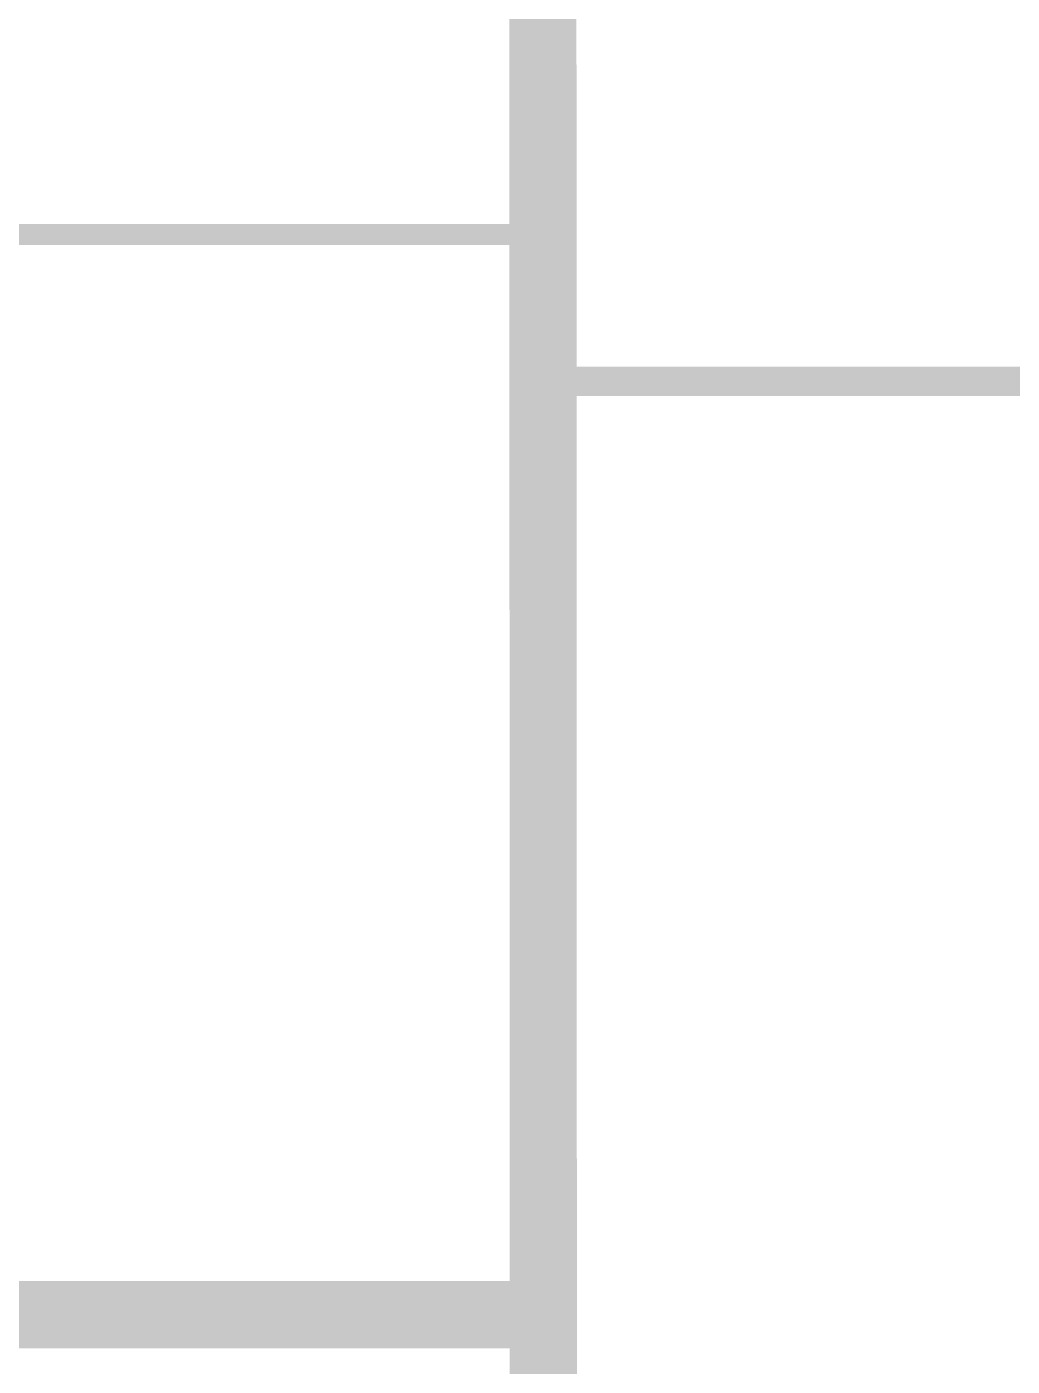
# Model space of a CAD drawing. Header units: millimetres. Extents: x 0 to 1769, y 431 to 1001.
# Drawn here: x 1454.26 to 1477.73, y 493.57 to 525.47 of the extents above; entities that cross this region are included whole.
import ezdxf

# ---------------------------------------------------------------- set-up
doc = ezdxf.new("R2010")
doc.units = ezdxf.units.MM
doc.layers.add('TopLayer', color=1, linetype='Continuous')

msp = doc.modelspace()

# ---------------------------------------------------------------- linework, layer by layer
at = {"layer": 'TopLayer'}
for points, const_width in [([(1466.547, 547.641), (1466.555, 520.581)], 1.6), ([(1466.555, 520.581), (1466.556, 516.807)], 1.6), ([(1452.969, 520.528), (1466.502, 520.528)], 0.5), ([(1466.502, 520.528), (1466.555, 520.581)], 0.7), ([(1466.556, 516.807), (1466.563, 494.59)], 1.6), ([(1466.556, 516.807), (1466.777, 517.028)], 0.7), ([(1466.777, 517.028), (1513.754, 517.028)], 0.7), ([(1434.968, 494.793), (1466.361, 494.793)], 1.6), ([(1466.361, 494.793), (1466.563, 494.59)], 1.6), ([(1466.563, 494.59), (1466.565, 489.151)], 1.6)]:
    msp.add_lwpolyline(points, dxfattribs=dict(at, const_width=const_width))
for points, const_width in [([(1466.155, 520.581, 1), (1466.955, 520.581, 1)], 0.8), ([(1466.155, 520.581, 1), (1466.955, 520.581, 1)], 0.8), ([(1466.327, 520.528, 1), (1466.677, 520.528, 1)], 0.35), ([(1466.38, 520.581, 1), (1466.73, 520.581, 1)], 0.35), ([(1466.377, 520.528, 1), (1466.627, 520.528, 1)], 0.25), ([(1466.156, 516.807, 1), (1466.956, 516.807, 1)], 0.8), ([(1466.156, 516.807, 1), (1466.956, 516.807, 1)], 0.8), ([(1466.602, 517.028, 1), (1466.952, 517.028, 1)], 0.35), ([(1466.602, 517.028, 1), (1466.952, 517.028, 1)], 0.35), ([(1466.381, 516.807, 1), (1466.731, 516.807, 1)], 0.35), ([(1465.961, 494.793, 1), (1466.761, 494.793, 1)], 0.8), ([(1465.961, 494.793, 1), (1466.761, 494.793, 1)], 0.8), ([(1466.163, 494.59, 1), (1466.963, 494.59, 1)], 0.8), ([(1466.163, 494.59, 1), (1466.963, 494.59, 1)], 0.8), ([(1466.163, 494.59, 1), (1466.963, 494.59, 1)], 0.8)]:
    msp.add_lwpolyline(points, format="xyb", close=True, dxfattribs=dict(at, const_width=const_width))

doc.saveas('drawing.dxf')
